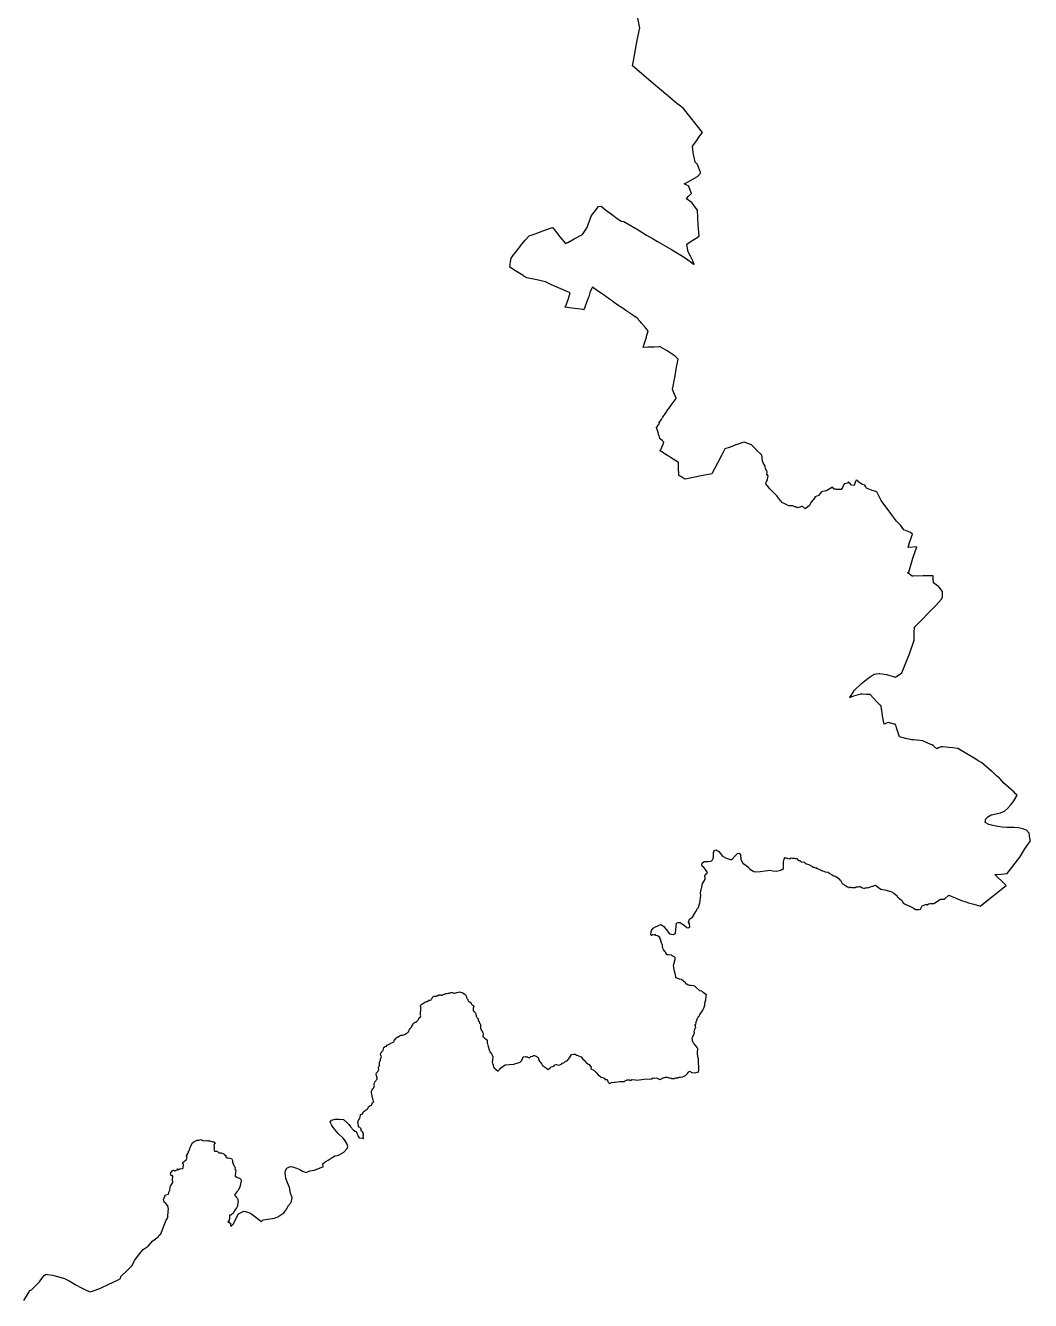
# Model space of a CAD drawing. Header units: metres. Extents: x 291232 to 378809, y 1824167 to 1998918.
# Drawn here: x 347730 to 378809, y 1828998 to 1868442 of the extents above; entities that cross this region are included whole.
import ezdxf

# ---------------------------------------------------------------- set-up
doc = ezdxf.new("R2010")
doc.units = ezdxf.units.M
doc.layers.add('DISTRICT BOUNDRY', color=86, linetype='Continuous')

msp = doc.modelspace()

# ---------------------------------------------------------------- linework, layer by layer
at = {"layer": 'DISTRICT BOUNDRY'}
msp.add_polyline3d([(347682, 1828998, 0), (347812, 1829211, 0), (347831, 1829248, 0), (347844, 1829275, 0), (347866, 1829303, 0), (347911, 1829333, 0), (347937, 1829350, 0), (348166, 1829581, 0), (348254, 1829712, 0), (348304, 1829773, 0), (348345, 1829802, 0), (348372, 1829809, 0), (348414, 1829801, 0), (348565, 1829787, 0), (348758, 1829727, 0), (348940, 1829676, 0), (349083, 1829609, 0), (349281, 1829485, 0), (349437, 1829403, 0), (349566, 1829336, 0), (349714, 1829268, 0), (349720, 1829265, 0), (349799, 1829292, 0), (349822, 1829300, 0), (350030, 1829365, 0), (350072, 1829387, 0), (350283, 1829498, 0), (350595, 1829638, 0), (350672, 1829682, 0), (350674, 1829741, 0), (350884, 1829940, 0), (351019, 1830075, 0), (351111, 1830251, 0), (351254, 1830443, 0), (351371, 1830575, 0), (351518, 1830681, 0), (351652, 1830833, 0), (351667, 1830850, 0), (351695, 1830858, 0), (351703, 1830861, 0), (351787, 1830942, 0), (351846, 1830978, 0), (351867, 1831017, 0), (351914, 1831064, 0), (351957, 1831168, 0), (351998, 1831280, 0), (352036, 1831383, 0), (352080, 1831480, 0), (352121, 1831545, 0), (352132, 1831564, 0), (352133, 1831573, 0), (352136, 1831649, 0), (352139, 1831701, 0), (352142, 1831751, 0), (352150, 1831820, 0), (352135, 1831928, 0), (352066, 1831999, 0), (352022, 1832043, 0), (351994, 1832118, 0), (352037, 1832215, 0), (352062, 1832266, 0), (352148, 1832286, 0), (352165, 1832351, 0), (352162, 1832353, 0), (352187, 1832395, 0), (352189, 1832402, 0), (352197, 1832419, 0), (352201, 1832463, 0), (352201, 1832515, 0), (352213, 1832531, 0), (352236, 1832566, 0), (352288, 1832644, 0), (352287, 1832664, 0), (352278, 1832715, 0), (352275, 1832737, 0), (352271, 1832751, 0), (352279, 1832778, 0), (352287, 1832807, 0), (352281, 1832820, 0), (352282, 1832829, 0), (352283, 1832830, 0), (352282, 1832835, 0), (352282, 1832845, 0), (352281, 1832851, 0), (352280, 1832856, 0), (352268, 1832866, 0), (352247, 1832855, 0), (352243, 1832855, 0), (352237, 1832857, 0), (352236, 1832858, 0), (352225, 1832884, 0), (352224, 1832888, 0), (352223, 1832892, 0), (352219, 1832906, 0), (352213, 1832929, 0), (352214, 1832931, 0), (352223, 1832951, 0), (352228, 1832960, 0), (352238, 1832980, 0), (352241, 1832982, 0), (352264, 1833006, 0), (352297, 1833031, 0), (352303, 1833034, 0), (352328, 1833025, 0), (352342, 1833008, 0), (352346, 1833012, 0), (352360, 1833014, 0), (352368, 1833016, 0), (352388, 1833028, 0), (352420, 1833039, 0), (352426, 1833050, 0), (352422, 1833067, 0), (352433, 1833070, 0), (352442, 1833052, 0), (352457, 1833055, 0), (352494, 1833070, 0), (352562, 1833082, 0), (352581, 1833083, 0), (352601, 1833089, 0), (352605, 1833118, 0), (352613, 1833178, 0), (352616, 1833207, 0), (352605, 1833225, 0), (352597, 1833230, 0), (352596, 1833237, 0), (352596, 1833252, 0), (352599, 1833263, 0), (352609, 1833281, 0), (352639, 1833303, 0), (352656, 1833318, 0), (352686, 1833338, 0), (352694, 1833345, 0), (352712, 1833369, 0), (352719, 1833379, 0), (352720, 1833412, 0), (352725, 1833449, 0), (352710, 1833460, 0), (352706, 1833465, 0), (352707, 1833479, 0), (352722, 1833503, 0), (352758, 1833554, 0), (352766, 1833572, 0), (352763, 1833589, 0), (352771, 1833618, 0), (352777, 1833626, 0), (352802, 1833640, 0), (352806, 1833657, 0), (352807, 1833671, 0), (352803, 1833687, 0), (352808, 1833711, 0), (352818, 1833733, 0), (352842, 1833778, 0), (352855, 1833807, 0), (352862, 1833814, 0), (352874, 1833840, 0), (352875, 1833844, 0), (352879, 1833859, 0), (352881, 1833865, 0), (352888, 1833881, 0), (352891, 1833881, 0), (352904, 1833881, 0), (352913, 1833890, 0), (352921, 1833898, 0), (352926, 1833904, 0), (352970, 1833919, 0), (352979, 1833927, 0), (352997, 1833943, 0), (353017, 1833951, 0), (353027, 1833955, 0), (353046, 1833954, 0), (353069, 1833960, 0), (353102, 1833960, 0), (353152, 1833977, 0), (353160, 1833974, 0), (353248, 1833936, 0), (353321, 1833950, 0), (353325, 1833949, 0), (353370, 1833940, 0), (353385, 1833945, 0), (353403, 1833941, 0), (353435, 1833933, 0), (353456, 1833924, 0), (353488, 1833914, 0), (353527, 1833908, 0), (353556, 1833903, 0), (353590, 1833860, 0), (353579, 1833843, 0), (353569, 1833829, 0), (353561, 1833816, 0), (353550, 1833799, 0), (353563, 1833726, 0), (353566, 1833714, 0), (353569, 1833700, 0), (353565, 1833692, 0), (353558, 1833678, 0), (353564, 1833655, 0), (353566, 1833648, 0), (353571, 1833632, 0), (353571, 1833631, 0), (353579, 1833614, 0), (353623, 1833617, 0), (353646, 1833616, 0), (353664, 1833607, 0), (353684, 1833590, 0), (353711, 1833563, 0), (353741, 1833566, 0), (353741, 1833566, 0), (353781, 1833565, 0), (353806, 1833559, 0), (353829, 1833550, 0), (353859, 1833532, 0), (353873, 1833519, 0), (353892, 1833500, 0), (353932, 1833476, 0), (353938, 1833472, 0), (353925, 1833453, 0), (353925, 1833453, 0), (353917, 1833440, 0), (353950, 1833431, 0), (353953, 1833414, 0), (353971, 1833412, 0), (353991, 1833409, 0), (354044, 1833401, 0), (354061, 1833399, 0), (354104, 1833392, 0), (354120, 1833350, 0), (354130, 1833326, 0), (354127, 1833279, 0), (354152, 1833228, 0), (354175, 1833177, 0), (354187, 1833159, 0), (354187, 1833158, 0), (354200, 1833137, 0), (354211, 1833106, 0), (354203, 1833063, 0), (354216, 1833049, 0), (354230, 1833035, 0), (354232, 1833029, 0), (354221, 1832949, 0), (354219, 1832932, 0), (354217, 1832917, 0), (354219, 1832897, 0), (354218, 1832871, 0), (354216, 1832842, 0), (354264, 1832813, 0), (354282, 1832802, 0), (354333, 1832784, 0), (354349, 1832781, 0), (354369, 1832773, 0), (354379, 1832762, 0), (354380, 1832760, 0), (354387, 1832744, 0), (354390, 1832739, 0), (354399, 1832718, 0), (354400, 1832702, 0), (354400, 1832685, 0), (354392, 1832656, 0), (354377, 1832607, 0), (354375, 1832591, 0), (354372, 1832567, 0), (354369, 1832544, 0), (354361, 1832519, 0), (354342, 1832468, 0), (354294, 1832395, 0), (354283, 1832384, 0), (354278, 1832370, 0), (354224, 1832306, 0), (354196, 1832266, 0), (354254, 1832188, 0), (354283, 1832149, 0), (354291, 1832133, 0), (354300, 1832107, 0), (354301, 1832099, 0), (354306, 1832083, 0), (354300, 1832033, 0), (354294, 1832005, 0), (354282, 1831937, 0), (354272, 1831890, 0), (354261, 1831882, 0), (354254, 1831870, 0), (354233, 1831838, 0), (354202, 1831792, 0), (354159, 1831724, 0), (354133, 1831683, 0), (354100, 1831654, 0), (354088, 1831643, 0), (354070, 1831640, 0), (354051, 1831636, 0), (354035, 1831634, 0), (354036, 1831617, 0), (354040, 1831582, 0), (354040, 1831582, 0), (354043, 1831560, 0), (354044, 1831537, 0), (354041, 1831529, 0), (354031, 1831516, 0), (354025, 1831483, 0), (354005, 1831452, 0), (353994, 1831440, 0), (353987, 1831424, 0), (354034, 1831423, 0), (354034, 1831423, 0), (354039, 1831413, 0), (354042, 1831399, 0), (354056, 1831385, 0), (354065, 1831379, 0), (354075, 1831373, 0), (354073, 1831346, 0), (354073, 1831344, 0), (354075, 1831288, 0), (354151, 1831359, 0), (354317, 1831676, 0), (354481, 1831763, 0), (354531, 1831748, 0), (354686, 1831700, 0), (355029, 1831445, 0), (355055, 1831470, 0), (355081, 1831495, 0), (355289, 1831524, 0), (355425, 1831546, 0), (355534, 1831584, 0), (355716, 1831715, 0), (355807, 1831836, 0), (355836, 1831875, 0), (355853, 1831931, 0), (355941, 1832029, 0), (355972, 1832171, 0), (355926, 1832321, 0), (355892, 1832496, 0), (355833, 1832643, 0), (355777, 1832788, 0), (355759, 1832951, 0), (355768, 1833025, 0), (355811, 1833094, 0), (355910, 1833148, 0), (355984, 1833134, 0), (356115, 1833094, 0), (356213, 1833048, 0), (356291, 1833004, 0), (356406, 1832961, 0), (356522, 1833009, 0), (356672, 1833026, 0), (356941, 1833146, 0), (356940, 1833146, 0), (356924, 1833222, 0), (357000, 1833288, 0), (357013, 1833295, 0), (357085, 1833335, 0), (357156, 1833382, 0), (357246, 1833439, 0), (357252, 1833444, 0), (357297, 1833475, 0), (357366, 1833485, 0), (357405, 1833491, 0), (357579, 1833586, 0), (357675, 1833702, 0), (357693, 1833762, 0), (357668, 1833854, 0), (357598, 1833973, 0), (357555, 1834024, 0), (357396, 1834166, 0), (357244, 1834348, 0), (357194, 1834428, 0), (357152, 1834517, 0), (357188, 1834575, 0), (357302, 1834610, 0), (357428, 1834613, 0), (357559, 1834597, 0), (357669, 1834504, 0), (357733, 1834442, 0), (357777, 1834366, 0), (357869, 1834271, 0), (357925, 1834234, 0), (357951, 1834222, 0), (357977, 1834172, 0), (357998, 1834132, 0), (358010, 1834090, 0), (358050, 1834029, 0), (358149, 1834017, 0), (358175, 1834014, 0), (358183, 1834013, 0), (358180, 1834055, 0), (358177, 1834067, 0), (358177, 1834071, 0), (358168, 1834094, 0), (358178, 1834125, 0), (358181, 1834162, 0), (358164, 1834199, 0), (358160, 1834214, 0), (358138, 1834223, 0), (358133, 1834234, 0), (358128, 1834238, 0), (358114, 1834246, 0), (358111, 1834267, 0), (358109, 1834280, 0), (358106, 1834312, 0), (358071, 1834355, 0), (358028, 1834376, 0), (358025, 1834402, 0), (358015, 1834472, 0), (358011, 1834501, 0), (358007, 1834512, 0), (358005, 1834521, 0), (358036, 1834599, 0), (358043, 1834609, 0), (358056, 1834619, 0), (358065, 1834643, 0), (358090, 1834722, 0), (358090, 1834723, 0), (358092, 1834752, 0), (358138, 1834766, 0), (358146, 1834771, 0), (358169, 1834796, 0), (358165, 1834817, 0), (358185, 1834836, 0), (358205, 1834860, 0), (358237, 1834876, 0), (358245, 1834890, 0), (358260, 1834899, 0), (358273, 1834907, 0), (358301, 1834929, 0), (358316, 1834941, 0), (358328, 1834958, 0), (358339, 1834985, 0), (358340, 1834987, 0), (358354, 1835005, 0), (358375, 1835014, 0), (358382, 1835025, 0), (358394, 1835032, 0), (358427, 1835037, 0), (358441, 1835062, 0), (358454, 1835088, 0), (358461, 1835123, 0), (358499, 1835159, 0), (358485, 1835197, 0), (358471, 1835242, 0), (358451, 1835312, 0), (358447, 1835332, 0), (358436, 1835393, 0), (358433, 1835415, 0), (358430, 1835441, 0), (358432, 1835479, 0), (358449, 1835513, 0), (358475, 1835547, 0), (358496, 1835564, 0), (358500, 1835583, 0), (358500, 1835583, 0), (358514, 1835622, 0), (358519, 1835648, 0), (358515, 1835666, 0), (358515, 1835715, 0), (358543, 1835773, 0), (358567, 1835798, 0), (358577, 1835811, 0), (358607, 1835850, 0), (358605, 1835855, 0), (358605, 1835862, 0), (358610, 1835879, 0), (358588, 1835950, 0), (358576, 1836001, 0), (358587, 1836038, 0), (358629, 1836085, 0), (358634, 1836091, 0), (358640, 1836102, 0), (358652, 1836142, 0), (358648, 1836207, 0), (358658, 1836233, 0), (358665, 1836245, 0), (358666, 1836247, 0), (358681, 1836279, 0), (358679, 1836345, 0), (358680, 1836357, 0), (358682, 1836376, 0), (358685, 1836390, 0), (358694, 1836420, 0), (358704, 1836432, 0), (358709, 1836444, 0), (358711, 1836447, 0), (358709, 1836472, 0), (358720, 1836486, 0), (358732, 1836519, 0), (358743, 1836540, 0), (358729, 1836566, 0), (358723, 1836583, 0), (358710, 1836617, 0), (358713, 1836626, 0), (358717, 1836637, 0), (358721, 1836651, 0), (358733, 1836671, 0), (358739, 1836679, 0), (358747, 1836691, 0), (358764, 1836707, 0), (358784, 1836722, 0), (358787, 1836738, 0), (358810, 1836821, 0), (358818, 1836836, 0), (358853, 1836856, 0), (358883, 1836863, 0), (358892, 1836864, 0), (358899, 1836883, 0), (358906, 1836895, 0), (358914, 1836902, 0), (358920, 1836907, 0), (358926, 1836911, 0), (358958, 1836921, 0), (358978, 1836930, 0), (358999, 1836941, 0), (359016, 1836947, 0), (359029, 1836961, 0), (359078, 1836984, 0), (359122, 1837004, 0), (359122, 1837004, 0), (359139, 1837054, 0), (359164, 1837085, 0), (359179, 1837091, 0), (359197, 1837126, 0), (359222, 1837144, 0), (359230, 1837148, 0), (359287, 1837174, 0), (359320, 1837199, 0), (359322, 1837200, 0), (359344, 1837210, 0), (359373, 1837208, 0), (359402, 1837207, 0), (359448, 1837229, 0), (359504, 1837256, 0), (359539, 1837278, 0), (359562, 1837298, 0), (359571, 1837306, 0), (359573, 1837307, 0), (359586, 1837341, 0), (359608, 1837383, 0), (359625, 1837411, 0), (359664, 1837458, 0), (359680, 1837481, 0), (359707, 1837525, 0), (359729, 1837575, 0), (359765, 1837601, 0), (359785, 1837606, 0), (359810, 1837612, 0), (359813, 1837613, 0), (359831, 1837632, 0), (359838, 1837646, 0), (359852, 1837659, 0), (359859, 1837665, 0), (359865, 1837672, 0), (359884, 1837692, 0), (359897, 1837715, 0), (359898, 1837730, 0), (359943, 1837776, 0), (359959, 1837804, 0), (359946, 1837823, 0), (359939, 1837847, 0), (359942, 1837869, 0), (359944, 1837900, 0), (359944, 1837912, 0), (359947, 1837929, 0), (359954, 1837961, 0), (359955, 1837986, 0), (359957, 1837997, 0), (359957, 1838006, 0), (359957, 1838017, 0), (359957, 1838018, 0), (359957, 1838024, 0), (359960, 1838028, 0), (359962, 1838039, 0), (359961, 1838045, 0), (359954, 1838061, 0), (359951, 1838075, 0), (359949, 1838104, 0), (359946, 1838117, 0), (359945, 1838122, 0), (359958, 1838133, 0), (359982, 1838161, 0), (359990, 1838169, 0), (360004, 1838177, 0), (360039, 1838198, 0), (360064, 1838217, 0), (360082, 1838227, 0), (360114, 1838234, 0), (360123, 1838235, 0), (360126, 1838246, 0), (360147, 1838249, 0), (360155, 1838253, 0), (360180, 1838272, 0), (360192, 1838279, 0), (360201, 1838285, 0), (360240, 1838293, 0), (360276, 1838304, 0), (360285, 1838320, 0), (360291, 1838330, 0), (360308, 1838359, 0), (360323, 1838380, 0), (360335, 1838403, 0), (360372, 1838416, 0), (360388, 1838414, 0), (360393, 1838413, 0), (360416, 1838408, 0), (360430, 1838419, 0), (360447, 1838427, 0), (360473, 1838426, 0), (360479, 1838430, 0), (360496, 1838443, 0), (360505, 1838446, 0), (360516, 1838447, 0), (360519, 1838451, 0), (360529, 1838452, 0), (360541, 1838448, 0), (360562, 1838453, 0), (360571, 1838454, 0), (360586, 1838447, 0), (360613, 1838448, 0), (360639, 1838457, 0), (360674, 1838471, 0), (360705, 1838483, 0), (360732, 1838494, 0), (360755, 1838498, 0), (360762, 1838498, 0), (360797, 1838502, 0), (360808, 1838506, 0), (360835, 1838507, 0), (360858, 1838513, 0), (360885, 1838526, 0), (360909, 1838528, 0), (360910, 1838528, 0), (360928, 1838523, 0), (360957, 1838521, 0), (360989, 1838511, 0), (361009, 1838504, 0), (361036, 1838516, 0), (361067, 1838525, 0), (361079, 1838527, 0), (361122, 1838534, 0), (361156, 1838546, 0), (361185, 1838538, 0), (361224, 1838524, 0), (361249, 1838513, 0), (361293, 1838483, 0), (361313, 1838470, 0), (361324, 1838464, 0), (361349, 1838440, 0), (361355, 1838421, 0), (361364, 1838399, 0), (361362, 1838386, 0), (361363, 1838383, 0), (361372, 1838360, 0), (361374, 1838349, 0), (361389, 1838333, 0), (361404, 1838314, 0), (361406, 1838299, 0), (361410, 1838286, 0), (361416, 1838268, 0), (361422, 1838260, 0), (361428, 1838255, 0), (361437, 1838247, 0), (361450, 1838237, 0), (361458, 1838236, 0), (361479, 1838229, 0), (361494, 1838223, 0), (361502, 1838220, 0), (361516, 1838182, 0), (361523, 1838171, 0), (361546, 1838147, 0), (361558, 1838136, 0), (361573, 1838122, 0), (361576, 1838118, 0), (361591, 1838100, 0), (361574, 1838045, 0), (361576, 1838005, 0), (361573, 1837991, 0), (361574, 1837981, 0), (361588, 1837951, 0), (361595, 1837942, 0), (361599, 1837937, 0), (361602, 1837934, 0), (361638, 1837904, 0), (361647, 1837891, 0), (361676, 1837779, 0), (361686, 1837758, 0), (361688, 1837756, 0), (361697, 1837745, 0), (361728, 1837708, 0), (361731, 1837657, 0), (361757, 1837615, 0), (361772, 1837574, 0), (361776, 1837570, 0), (361796, 1837551, 0), (361797, 1837518, 0), (361796, 1837428, 0), (361835, 1837351, 0), (361860, 1837305, 0), (361862, 1837302, 0), (361876, 1837277, 0), (361885, 1837262, 0), (361880, 1837227, 0), (361874, 1837182, 0), (361887, 1837160, 0), (361891, 1837154, 0), (361894, 1837148, 0), (361915, 1837126, 0), (361926, 1837113, 0), (361976, 1837082, 0), (362002, 1837043, 0), (362010, 1836962, 0), (362017, 1836938, 0), (362029, 1836896, 0), (362039, 1836860, 0), (362070, 1836755, 0), (362072, 1836747, 0), (362075, 1836737, 0), (362078, 1836728, 0), (362084, 1836705, 0), (362084, 1836687, 0), (362109, 1836666, 0), (362142, 1836627, 0), (362146, 1836622, 0), (362166, 1836579, 0), (362178, 1836555, 0), (362179, 1836510, 0), (362179, 1836503, 0), (362173, 1836463, 0), (362171, 1836453, 0), (362167, 1836425, 0), (362161, 1836376, 0), (362160, 1836368, 0), (362159, 1836366, 0), (362167, 1836342, 0), (362177, 1836304, 0), (362190, 1836295, 0), (362193, 1836276, 0), (362202, 1836213, 0), (362218, 1836200, 0), (362219, 1836199, 0), (362273, 1836154, 0), (362279, 1836149, 0), (362303, 1836124, 0), (362316, 1836111, 0), (362320, 1836107, 0), (362335, 1836093, 0), (362394, 1836157, 0), (362421, 1836187, 0), (362568, 1836287, 0), (362833, 1836312, 0), (363026, 1836371, 0), (363076, 1836423, 0), (363124, 1836534, 0), (363128, 1836535, 0), (363178, 1836543, 0), (363209, 1836536, 0), (363252, 1836533, 0), (363268, 1836529, 0), (363308, 1836509, 0), (363325, 1836519, 0), (363353, 1836549, 0), (363416, 1836553, 0), (363444, 1836577, 0), (363462, 1836583, 0), (363472, 1836578, 0), (363523, 1836554, 0), (363556, 1836541, 0), (363574, 1836521, 0), (363591, 1836506, 0), (363591, 1836449, 0), (363622, 1836406, 0), (363658, 1836359, 0), (363665, 1836350, 0), (363695, 1836311, 0), (363721, 1836272, 0), (363753, 1836249, 0), (363837, 1836183, 0), (363888, 1836148, 0), (363950, 1836196, 0), (363990, 1836223, 0), (364073, 1836247, 0), (364096, 1836291, 0), (364137, 1836301, 0), (364148, 1836297, 0), (364204, 1836274, 0), (364258, 1836288, 0), (364304, 1836308, 0), (364324, 1836342, 0), (364379, 1836356, 0), (364409, 1836377, 0), (364428, 1836391, 0), (364453, 1836406, 0), (364457, 1836408, 0), (364479, 1836418, 0), (364553, 1836503, 0), (364613, 1836612, 0), (364673, 1836617, 0), (364714, 1836618, 0), (364733, 1836618, 0), (364758, 1836590, 0), (364787, 1836586, 0), (364814, 1836574, 0), (364833, 1836568, 0), (364878, 1836552, 0), (364909, 1836534, 0), (364970, 1836467, 0), (365050, 1836398, 0), (365063, 1836363, 0), (365074, 1836354, 0), (365116, 1836321, 0), (365162, 1836302, 0), (365190, 1836246, 0), (365210, 1836234, 0), (365221, 1836228, 0), (365223, 1836207, 0), (365213, 1836163, 0), (365307, 1836123, 0), (365307, 1836123, 0), (365385, 1836045, 0), (365435, 1835981, 0), (365511, 1835927, 0), (365520, 1835901, 0), (365533, 1835904, 0), (365610, 1835883, 0), (365619, 1835881, 0), (365645, 1835866, 0), (365649, 1835840, 0), (365716, 1835833, 0), (365742, 1835778, 0), (365744, 1835758, 0), (365766, 1835731, 0), (365784, 1835708, 0), (365810, 1835722, 0), (365850, 1835747, 0), (365942, 1835756, 0), (365966, 1835757, 0), (366105, 1835778, 0), (366151, 1835778, 0), (366250, 1835772, 0), (366281, 1835801, 0), (366351, 1835823, 0), (366359, 1835825, 0), (366393, 1835822, 0), (366407, 1835822, 0), (366436, 1835807, 0), (366469, 1835827, 0), (366480, 1835833, 0), (366488, 1835838, 0), (366596, 1835823, 0), (366639, 1835814, 0), (366865, 1835850, 0), (366865, 1835850, 0), (366969, 1835852, 0), (367031, 1835846, 0), (367086, 1835853, 0), (367137, 1835883, 0), (367144, 1835887, 0), (367192, 1835874, 0), (367251, 1835883, 0), (367287, 1835869, 0), (367324, 1835844, 0), (367361, 1835840, 0), (367451, 1835883, 0), (367485, 1835899, 0), (367490, 1835900, 0), (367519, 1835907, 0), (367578, 1835904, 0), (367651, 1835872, 0), (367689, 1835882, 0), (367710, 1835864, 0), (367761, 1835868, 0), (367801, 1835871, 0), (367801, 1835875, 0), (367808, 1835877, 0), (367845, 1835883, 0), (367865, 1835886, 0), (367891, 1835891, 0), (367901, 1835893, 0), (367924, 1835897, 0), (367953, 1835903, 0), (367984, 1835908, 0), (368059, 1835921, 0), (368123, 1835953, 0), (368143, 1835964, 0), (368201, 1836025, 0), (368238, 1836067, 0), (368260, 1836091, 0), (368338, 1836054, 0), (368443, 1836043, 0), (368504, 1836058, 0), (368548, 1836071, 0), (368545, 1836074, 0), (368552, 1836112, 0), (368556, 1836209, 0), (368557, 1836243, 0), (368546, 1836335, 0), (368542, 1836367, 0), (368542, 1836379, 0), (368541, 1836418, 0), (368538, 1836480, 0), (368537, 1836497, 0), (368524, 1836568, 0), (368514, 1836618, 0), (368516, 1836684, 0), (368516, 1836700, 0), (368517, 1836749, 0), (368517, 1836794, 0), (368513, 1836800, 0), (368498, 1836822, 0), (368469, 1836866, 0), (368458, 1836878, 0), (368420, 1836928, 0), (368390, 1836964, 0), (368385, 1836971, 0), (368381, 1836976, 0), (368378, 1836983, 0), (368355, 1837033, 0), (368353, 1837063, 0), (368349, 1837095, 0), (368354, 1837131, 0), (368362, 1837163, 0), (368385, 1837196, 0), (368414, 1837282, 0), (368409, 1837332, 0), (368428, 1837372, 0), (368429, 1837412, 0), (368460, 1837446, 0), (368448, 1837489, 0), (368438, 1837513, 0), (368457, 1837549, 0), (368466, 1837583, 0), (368464, 1837607, 0), (368471, 1837617, 0), (368485, 1837636, 0), (368491, 1837673, 0), (368505, 1837701, 0), (368499, 1837712, 0), (368507, 1837737, 0), (368527, 1837757, 0), (368537, 1837769, 0), (368553, 1837785, 0), (368566, 1837799, 0), (368572, 1837820, 0), (368588, 1837843, 0), (368640, 1837923, 0), (368641, 1837925, 0), (368675, 1837978, 0), (368676, 1837980, 0), (368702, 1838038, 0), (368743, 1838132, 0), (368735, 1838192, 0), (368757, 1838270, 0), (368764, 1838300, 0), (368782, 1838409, 0), (368794, 1838451, 0), (368776, 1838461, 0), (368764, 1838470, 0), (368684, 1838525, 0), (368686, 1838527, 0), (368643, 1838565, 0), (368638, 1838569, 0), (368590, 1838577, 0), (368581, 1838579, 0), (368470, 1838686, 0), (368427, 1838723, 0), (368386, 1838737, 0), (368311, 1838745, 0), (368278, 1838747, 0), (368247, 1838750, 0), (368238, 1838751, 0), (368227, 1838758, 0), (368193, 1838780, 0), (368165, 1838781, 0), (368155, 1838798, 0), (368140, 1838821, 0), (368088, 1838865, 0), (368065, 1838884, 0), (368024, 1838920, 0), (368013, 1838930, 0), (368007, 1838934, 0), (367961, 1838943, 0), (367951, 1838942, 0), (367871, 1838970, 0), (367846, 1838985, 0), (367839, 1839019, 0), (367818, 1839113, 0), (367809, 1839145, 0), (367799, 1839182, 0), (367798, 1839188, 0), (367783, 1839290, 0), (367780, 1839312, 0), (367772, 1839365, 0), (367773, 1839370, 0), (367789, 1839434, 0), (367798, 1839470, 0), (367800, 1839478, 0), (367814, 1839524, 0), (367814, 1839525, 0), (367815, 1839528, 0), (367819, 1839529, 0), (367822, 1839606, 0), (367812, 1839618, 0), (367789, 1839631, 0), (367732, 1839665, 0), (367704, 1839681, 0), (367613, 1839691, 0), (367610, 1839691, 0), (367570, 1839696, 0), (367570, 1839696, 0), (367565, 1839702, 0), (367534, 1839753, 0), (367529, 1839760, 0), (367519, 1839774, 0), (367506, 1839791, 0), (367500, 1839800, 0), (367459, 1839858, 0), (367446, 1839876, 0), (367442, 1839900, 0), (367433, 1839953, 0), (367424, 1840016, 0), (367407, 1840032, 0), (367400, 1840053, 0), (367394, 1840067, 0), (367386, 1840091, 0), (367386, 1840091, 0), (367388, 1840107, 0), (367384, 1840111, 0), (367379, 1840115, 0), (367379, 1840116, 0), (367379, 1840123, 0), (367379, 1840128, 0), (367377, 1840148, 0), (367376, 1840151, 0), (367359, 1840183, 0), (367357, 1840202, 0), (367351, 1840233, 0), (367304, 1840259, 0), (367274, 1840275, 0), (367212, 1840294, 0), (367209, 1840314, 0), (367208, 1840318, 0), (367140, 1840304, 0), (367115, 1840306, 0), (367088, 1840292, 0), (367068, 1840313, 0), (367067, 1840320, 0), (367065, 1840344, 0), (367092, 1840442, 0), (367137, 1840515, 0), (367209, 1840563, 0), (367373, 1840628, 0), (367470, 1840565, 0), (367543, 1840477, 0), (367648, 1840338, 0), (367765, 1840316, 0), (367832, 1840361, 0), (367847, 1840578, 0), (367860, 1840671, 0), (367913, 1840693, 0), (367978, 1840689, 0), (368113, 1840604, 0), (368184, 1840533, 0), (368236, 1840524, 0), (368274, 1840552, 0), (368260, 1840649, 0), (368228, 1840704, 0), (368267, 1840800, 0), (368352, 1840859, 0), (368461, 1841032, 0), (368515, 1841123, 0), (368545, 1841158, 0), (368579, 1841299, 0), (368614, 1841527, 0), (368608, 1841608, 0), (368641, 1841795, 0), (368664, 1841896, 0), (368730, 1841990, 0), (368753, 1842050, 0), (368738, 1842142, 0), (368756, 1842171, 0), (368776, 1842202, 0), (368819, 1842223, 0), (368804, 1842272, 0), (368757, 1842335, 0), (368709, 1842390, 0), (368651, 1842437, 0), (368649, 1842491, 0), (368657, 1842526, 0), (368713, 1842582, 0), (368855, 1842578, 0), (368939, 1842593, 0), (368973, 1842634, 0), (368991, 1842672, 0), (369002, 1842748, 0), (369002, 1842849, 0), (369024, 1842922, 0), (369074, 1842937, 0), (369110, 1842935, 0), (369169, 1842885, 0), (369289, 1842742, 0), (369394, 1842685, 0), (369531, 1842642, 0), (369566, 1842640, 0), (369597, 1842667, 0), (369673, 1842754, 0), (369750, 1842830, 0), (369797, 1842838, 0), (369815, 1842810, 0), (369833, 1842825, 0), (369845, 1842790, 0), (369852, 1842771, 0), (369839, 1842756, 0), (369844, 1842734, 0), (369850, 1842706, 0), (369853, 1842643, 0), (369916, 1842533, 0), (370013, 1842460, 0), (370097, 1842390, 0), (370118, 1842354, 0), (370198, 1842301, 0), (370249, 1842274, 0), (370336, 1842261, 0), (370453, 1842268, 0), (370603, 1842292, 0), (370743, 1842311, 0), (370841, 1842293, 0), (370956, 1842282, 0), (371052, 1842296, 0), (371077, 1842307, 0), (371086, 1842312, 0), (371131, 1842335, 0), (371173, 1842361, 0), (371171, 1842473, 0), (371167, 1842565, 0), (371196, 1842651, 0), (371218, 1842705, 0), (371239, 1842696, 0), (371251, 1842690, 0), (371279, 1842680, 0), (371283, 1842679, 0), (371352, 1842667, 0), (371384, 1842680, 0), (371412, 1842691, 0), (371444, 1842687, 0), (371460, 1842686, 0), (371514, 1842684, 0), (371544, 1842677, 0), (371582, 1842668, 0), (371611, 1842636, 0), (371636, 1842612, 0), (371678, 1842609, 0), (371712, 1842568, 0), (371724, 1842567, 0), (371736, 1842567, 0), (371800, 1842559, 0), (371816, 1842557, 0), (371835, 1842538, 0), (371856, 1842517, 0), (371942, 1842487, 0), (371950, 1842484, 0), (372028, 1842450, 0), (372049, 1842430, 0), (372057, 1842423, 0), (372087, 1842408, 0), (372109, 1842407, 0), (372120, 1842403, 0), (372123, 1842404, 0), (372140, 1842407, 0), (372155, 1842387, 0), (372173, 1842389, 0), (372193, 1842365, 0), (372211, 1842373, 0), (372229, 1842352, 0), (372274, 1842345, 0), (372286, 1842334, 0), (372329, 1842312, 0), (372335, 1842312, 0), (372344, 1842313, 0), (372345, 1842311, 0), (372351, 1842301, 0), (372377, 1842292, 0), (372417, 1842278, 0), (372434, 1842272, 0), (372460, 1842263, 0), (372546, 1842249, 0), (372547, 1842248, 0), (372601, 1842209, 0), (372676, 1842170, 0), (372680, 1842167, 0), (372727, 1842136, 0), (372739, 1842135, 0), (372778, 1842130, 0), (372781, 1842128, 0), (372846, 1842075, 0), (372888, 1842044, 0), (372896, 1842038, 0), (372931, 1841997, 0), (372959, 1841964, 0), (372989, 1841904, 0), (373057, 1841853, 0), (373062, 1841850, 0), (373101, 1841825, 0), (373150, 1841793, 0), (373161, 1841792, 0), (373187, 1841788, 0), (373188, 1841788, 0), (373195, 1841776, 0), (373206, 1841777, 0), (373222, 1841779, 0), (373238, 1841781, 0), (373252, 1841783, 0), (373258, 1841784, 0), (373283, 1841780, 0), (373327, 1841775, 0), (373343, 1841773, 0), (373355, 1841773, 0), (373364, 1841773, 0), (373382, 1841774, 0), (373396, 1841774, 0), (373421, 1841792, 0), (373466, 1841796, 0), (373475, 1841797, 0), (373526, 1841801, 0), (373540, 1841803, 0), (373551, 1841793, 0), (373563, 1841783, 0), (373597, 1841781, 0), (373604, 1841765, 0), (373655, 1841752, 0), (373679, 1841756, 0), (373703, 1841760, 0), (373725, 1841763, 0), (373779, 1841771, 0), (373812, 1841771, 0), (373859, 1841793, 0), (373909, 1841816, 0), (373920, 1841816, 0), (373936, 1841820, 0), (374016, 1841843, 0), (374107, 1841777, 0), (374180, 1841725, 0), (374306, 1841698, 0), (374346, 1841690, 0), (374453, 1841661, 0), (374462, 1841658, 0), (374506, 1841640, 0), (374586, 1841601, 0), (374633, 1841561, 0), (374639, 1841557, 0), (374672, 1841529, 0), (374688, 1841486, 0), (374692, 1841483, 0), (374739, 1841449, 0), (374782, 1841417, 0), (374810, 1841392, 0), (374832, 1841372, 0), (374871, 1841299, 0), (374911, 1841273, 0), (374976, 1841234, 0), (375055, 1841204, 0), (375123, 1841175, 0), (375213, 1841123, 0), (375253, 1841097, 0), (375311, 1841093, 0), (375358, 1841090, 0), (375412, 1841104, 0), (375462, 1841203, 0), (375515, 1841233, 0), (375576, 1841249, 0), (375591, 1841253, 0), (375617, 1841241, 0), (375655, 1841270, 0), (375712, 1841275, 0), (375816, 1841284, 0), (376027, 1841410, 0), (376147, 1841410, 0), (376280, 1841542, 0), (376671, 1841375, 0), (376808, 1841332, 0), (376896, 1841305, 0), (377057, 1841256, 0), (377159, 1841224, 0), (377258, 1841197, 0), (377256, 1841198, 0), (377308, 1841240, 0), (378052, 1841838, 0), (378015, 1841877, 0), (378019, 1841881, 0), (377706, 1842176, 0), (377899, 1842190, 0), (378091, 1842209, 0), (378478, 1842715, 0), (378639, 1842975, 0), (378809, 1843218, 0), (378792, 1843287, 0), (378766, 1843461, 0), (378683, 1843544, 0), (378574, 1843595, 0), (378441, 1843622, 0), (378306, 1843627, 0), (378170, 1843629, 0), (378074, 1843630, 0), (377937, 1843639, 0), (377801, 1843659, 0), (377646, 1843696, 0), (377524, 1843728, 0), (377409, 1843781, 0), (377404, 1843783, 0), (377427, 1843902, 0), (377487, 1843966, 0), (377593, 1844018, 0), (377738, 1844054, 0), (377885, 1844086, 0), (378008, 1844139, 0), (378099, 1844224, 0), (378186, 1844320, 0), (378243, 1844386, 0), (378299, 1844453, 0), (378400, 1844633, 0), (378350, 1844677, 0), (378301, 1844720, 0), (377981, 1844999, 0), (377861, 1845142, 0), (377847, 1845155, 0), (377819, 1845180, 0), (377762, 1845233, 0), (377622, 1845360, 0), (377613, 1845367, 0), (377290, 1845638, 0), (377283, 1845642, 0), (377211, 1845685, 0), (377068, 1845772, 0), (376893, 1845878, 0), (376567, 1846078, 0), (376403, 1846095, 0), (376283, 1846107, 0), (376195, 1846116, 0), (376098, 1846126, 0), (376042, 1846131, 0), (375964, 1846094, 0), (375909, 1846068, 0), (375805, 1846153, 0), (375765, 1846185, 0), (375723, 1846204, 0), (375524, 1846294, 0), (375476, 1846316, 0), (375195, 1846341, 0), (375172, 1846343, 0), (375156, 1846339, 0), (375143, 1846342, 0), (375110, 1846350, 0), (374986, 1846379, 0), (374795, 1846424, 0), (374755, 1846434, 0), (374668, 1846712, 0), (374650, 1846770, 0), (374639, 1846809, 0), (374620, 1846823, 0), (374595, 1846830, 0), (374408, 1846882, 0), (374322, 1846846, 0), (374313, 1846842, 0), (374300, 1846836, 0), (374279, 1846827, 0), (374272, 1846872, 0), (374237, 1847082, 0), (374234, 1847101, 0), (374210, 1847246, 0), (374190, 1847367, 0), (374190, 1847369, 0), (374186, 1847392, 0), (374160, 1847420, 0), (374061, 1847523, 0), (373847, 1847747, 0), (373734, 1847749, 0), (373605, 1847752, 0), (373550, 1847753, 0), (373340, 1847691, 0), (373289, 1847676, 0), (373276, 1847672, 0), (373228, 1847658, 0), (373224, 1847657, 0), (373226, 1847660, 0), (373262, 1847713, 0), (373371, 1847875, 0), (373578, 1848091, 0), (373789, 1848254, 0), (373977, 1848375, 0), (374038, 1848380, 0), (374130, 1848396, 0), (374152, 1848400, 0), (374351, 1848364, 0), (374636, 1848282, 0), (374829, 1848421, 0), (374954, 1848725, 0), (375066, 1849006, 0), (375209, 1849429, 0), (375215, 1849671, 0), (375219, 1849815, 0), (375220, 1849832, 0), (375471, 1850078, 0), (375646, 1850259, 0), (375880, 1850499, 0), (376053, 1850700, 0), (376090, 1850767, 0), (376089, 1850937, 0), (375988, 1851069, 0), (375973, 1851080, 0), (375807, 1851200, 0), (375803, 1851335, 0), (375800, 1851422, 0), (375488, 1851416, 0), (375184, 1851409, 0), (375154, 1851409, 0), (375019, 1851505, 0), (375010, 1851511, 0), (375051, 1851531, 0), (375174, 1851962, 0), (375292, 1852310, 0), (375039, 1852290, 0), (375021, 1852290, 0), (375072, 1852450, 0), (375157, 1852710, 0), (375103, 1852755, 0), (374891, 1852840, 0), (374789, 1852982, 0), (374662, 1853110, 0), (374515, 1853311, 0), (374377, 1853497, 0), (374239, 1853680, 0), (374193, 1853746, 0), (374119, 1853891, 0), (374062, 1854017, 0), (373955, 1854044, 0), (373909, 1854057, 0), (373893, 1854068, 0), (373841, 1854089, 0), (373739, 1854128, 0), (373714, 1854169, 0), (373681, 1854220, 0), (373610, 1854239, 0), (373562, 1854272, 0), (373505, 1854312, 0), (373478, 1854343, 0), (373460, 1854366, 0), (373419, 1854378, 0), (373391, 1854307, 0), (373352, 1854215, 0), (373277, 1854226, 0), (373206, 1854301, 0), (373180, 1854320, 0), (373146, 1854285, 0), (373105, 1854275, 0), (373051, 1854267, 0), (372996, 1854150, 0), (372953, 1854089, 0), (372870, 1854090, 0), (372805, 1854088, 0), (372788, 1854096, 0), (372735, 1854102, 0), (372681, 1854160, 0), (372530, 1854070, 0), (372497, 1854050, 0), (372483, 1854043, 0), (372343, 1854020, 0), (372253, 1853897, 0), (372202, 1853878, 0), (372149, 1853862, 0), (372096, 1853777, 0), (372082, 1853760, 0), (372015, 1853688, 0), (371977, 1853596, 0), (371967, 1853584, 0), (371841, 1853494, 0), (371750, 1853571, 0), (371675, 1853541, 0), (371627, 1853526, 0), (371594, 1853516, 0), (371588, 1853523, 0), (371572, 1853544, 0), (371553, 1853553, 0), (371518, 1853555, 0), (371462, 1853587, 0), (371350, 1853578, 0), (371295, 1853602, 0), (371233, 1853634, 0), (371192, 1853652, 0), (371121, 1853689, 0), (371121, 1853689, 0), (371107, 1853705, 0), (371104, 1853709, 0), (371094, 1853722, 0), (371087, 1853730, 0), (371053, 1853773, 0), (370960, 1853887, 0), (370900, 1853958, 0), (370868, 1853989, 0), (370753, 1854109, 0), (370675, 1854198, 0), (370626, 1854265, 0), (370638, 1854308, 0), (370642, 1854334, 0), (370673, 1854388, 0), (370681, 1854404, 0), (370694, 1854506, 0), (370655, 1854565, 0), (370663, 1854619, 0), (370653, 1854674, 0), (370638, 1854689, 0), (370619, 1854738, 0), (370606, 1854802, 0), (370589, 1854826, 0), (370540, 1854910, 0), (370518, 1854973, 0), (370504, 1855157, 0), (370478, 1855175, 0), (370329, 1855317, 0), (370324, 1855326, 0), (370183, 1855470, 0), (369958, 1855552, 0), (369912, 1855546, 0), (369765, 1855487, 0), (369723, 1855476, 0), (369488, 1855392, 0), (369359, 1855350, 0), (369323, 1855282, 0), (369253, 1855143, 0), (369141, 1854926, 0), (369041, 1854730, 0), (368958, 1854575, 0), (368898, 1854562, 0), (368734, 1854528, 0), (368574, 1854496, 0), (368338, 1854446, 0), (368134, 1854407, 0), (368090, 1854431, 0), (367994, 1854488, 0), (367931, 1854525, 0), (367932, 1854558, 0), (367928, 1854740, 0), (367925, 1854925, 0), (367842, 1854975, 0), (367677, 1855080, 0), (367581, 1855141, 0), (367483, 1855203, 0), (367461, 1855220, 0), (367360, 1855285, 0), (367372, 1855315, 0), (367377, 1855329, 0), (367408, 1855396, 0), (367453, 1855495, 0), (367455, 1855516, 0), (367471, 1855551, 0), (367428, 1855596, 0), (367348, 1855667, 0), (367321, 1855753, 0), (367319, 1855760, 0), (367317, 1855766, 0), (367306, 1855803, 0), (367301, 1855817, 0), (367243, 1856005, 0), (367331, 1856129, 0), (367329, 1856161, 0), (367395, 1856255, 0), (367405, 1856279, 0), (367417, 1856296, 0), (367429, 1856315, 0), (367439, 1856327, 0), (367471, 1856378, 0), (367490, 1856402, 0), (367552, 1856494, 0), (367559, 1856506, 0), (367729, 1856740, 0), (367848, 1856903, 0), (367854, 1856910, 0), (367783, 1857077, 0), (367736, 1857187, 0), (367755, 1857281, 0), (367766, 1857337, 0), (367804, 1857521, 0), (367812, 1857545, 0), (367863, 1857875, 0), (367912, 1858124, 0), (367840, 1858195, 0), (367820, 1858209, 0), (367576, 1858377, 0), (367359, 1858503, 0), (367352, 1858501, 0), (367330, 1858500, 0), (367167, 1858494, 0), (366984, 1858488, 0), (366979, 1858488, 0), (366836, 1858483, 0), (366875, 1858615, 0), (366876, 1858619, 0), (366929, 1858802, 0), (366938, 1858833, 0), (366965, 1858929, 0), (366985, 1858996, 0), (366918, 1859075, 0), (366879, 1859119, 0), (366771, 1859244, 0), (366747, 1859272, 0), (366731, 1859291, 0), (366645, 1859389, 0), (366510, 1859481, 0), (366421, 1859542, 0), (366397, 1859559, 0), (366326, 1859607, 0), (366295, 1859629, 0), (366215, 1859685, 0), (366196, 1859696, 0), (366129, 1859739, 0), (366112, 1859749, 0), (366109, 1859752, 0), (366091, 1859765, 0), (366083, 1859770, 0), (365906, 1859896, 0), (365887, 1859910, 0), (365793, 1859977, 0), (365679, 1860058, 0), (365651, 1860077, 0), (365451, 1860216, 0), (365420, 1860238, 0), (365264, 1860345, 0), (365253, 1860323, 0), (365196, 1860215, 0), (365147, 1860045, 0), (365143, 1860035, 0), (365081, 1859868, 0), (364994, 1859650, 0), (364962, 1859654, 0), (364888, 1859664, 0), (364623, 1859699, 0), (364416, 1859727, 0), (364455, 1859826, 0), (364521, 1859997, 0), (364578, 1860167, 0), (364214, 1860328, 0), (364001, 1860421, 0), (363807, 1860510, 0), (363538, 1860570, 0), (363229, 1860637, 0), (363142, 1860690, 0), (363122, 1860703, 0), (362910, 1860833, 0), (362705, 1860966, 0), (362732, 1861134, 0), (362750, 1861247, 0), (362802, 1861320, 0), (362819, 1861344, 0), (362868, 1861406, 0), (363025, 1861608, 0), (363035, 1861620, 0), (363039, 1861625, 0), (363185, 1861798, 0), (363301, 1861935, 0), (363487, 1862001, 0), (363759, 1862096, 0), (364030, 1862192, 0), (364032, 1862193, 0), (364125, 1862077, 0), (364256, 1861909, 0), (364426, 1861694, 0), (364490, 1861728, 0), (364500, 1861733, 0), (364700, 1861839, 0), (364957, 1861974, 0), (365095, 1862195, 0), (365128, 1862281, 0), (365237, 1862567, 0), (365314, 1862666, 0), (365453, 1862842, 0), (365531, 1862848, 0), (365669, 1862742, 0), (365851, 1862602, 0), (366063, 1862439, 0), (366107, 1862415, 0), (366150, 1862392, 0), (366232, 1862379, 0), (366232, 1862379, 0), (366476, 1862235, 0), (366672, 1862120, 0), (366936, 1861955, 0), (367137, 1861841, 0), (367140, 1861841, 0), (367270, 1861765, 0), (367706, 1861513, 0), (368134, 1861252, 0), (368407, 1861052, 0), (368362, 1861162, 0), (368291, 1861302, 0), (368252, 1861379, 0), (368224, 1861436, 0), (368201, 1861554, 0), (368177, 1861680, 0), (368177, 1861681, 0), (368255, 1861729, 0), (368564, 1861921, 0), (368564, 1861925, 0), (368537, 1862279, 0), (368515, 1862729, 0), (368513, 1862732, 0), (368351, 1862948, 0), (368349, 1862955, 0), (368174, 1863080, 0), (368226, 1863148, 0), (368326, 1863249, 0), (368235, 1863480, 0), (368177, 1863503, 0), (368094, 1863540, 0), (368099, 1863546, 0), (368200, 1863591, 0), (368508, 1863766, 0), (368612, 1863889, 0), (368608, 1863893, 0), (368515, 1864146, 0), (368502, 1864148, 0), (368441, 1864209, 0), (368391, 1864458, 0), (368381, 1864518, 0), (368352, 1864707, 0), (368486, 1864888, 0), (368575, 1865021, 0), (368669, 1865134, 0), (368470, 1865380, 0), (368075, 1865876, 0), (367814, 1866081, 0), (367572, 1866285, 0), (367537, 1866316, 0), (367400, 1866434, 0), (367277, 1866538, 0), (367227, 1866580, 0), (366995, 1866775, 0), (366501, 1867191, 0), (366529, 1867351, 0), (366593, 1867700, 0), (366650, 1867989, 0), (366723, 1868373, 0), (366717, 1868410, 0), (366665, 1868664, 0)], dxfattribs=at)

doc.saveas('drawing.dxf')
